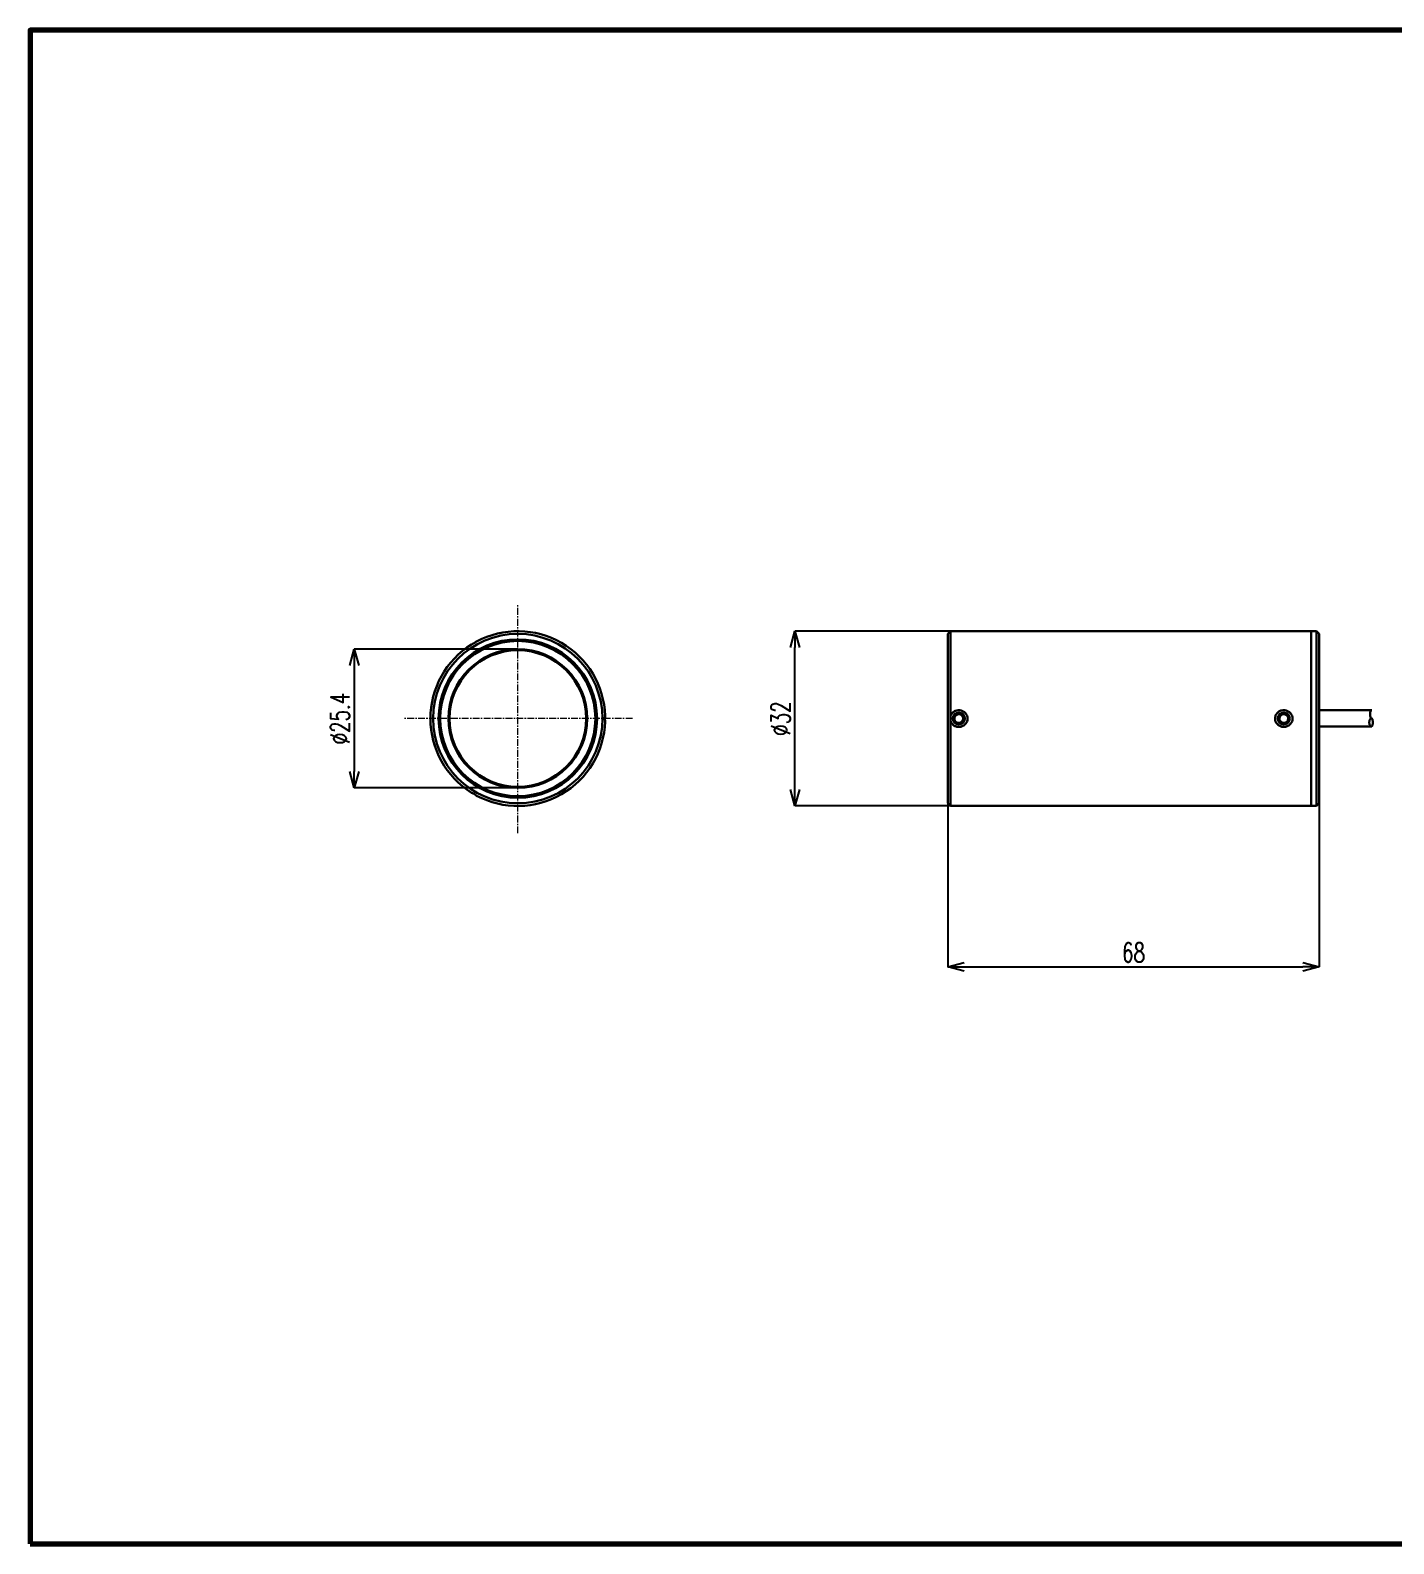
# Model space of a CAD drawing. Header units: millimetres. Extents: x 4 to 387, y 0 to 281.
# Drawn here: x 4 to 253.6, y 4 to 281 of the extents above; entities that cross this region are included whole.
import ezdxf

# ---------------------------------------------------------------- set-up
doc = ezdxf.new("R2010")
doc.units = ezdxf.units.MM
doc.linetypes.add('CENTER', pattern=[2, 1.25, -0.25, 0.25, -0.25])
doc.layers.get('0').update_dxf_attribs({"lineweight": 30})
doc.layers.get('Defpoints').update_dxf_attribs({"lineweight": 9})
doc.layers.add('2KD_寸法１', color=7, linetype='Continuous', lineweight=15)
doc.layers.add('AUX', color=7, linetype='Continuous', lineweight=40)
doc.styles.add('SLDTEXTSTYLE0', font='TXT', dxfattribs={"width": 0.7, "bigfont": 'bigfont'})
doc.dimstyles.new('SLDDIMSTYLE0', dxfattribs={"dimtxt": 3.5, "dimasz": 3, "dimexe": 0, "dimexo": 0.0625, "dimgap": 0.875, "dimtad": 3, "dimdec": 4, "dimrnd": 1e-09, "dimzin": 12, "dimdsep": 46, "dimtxsty": 'SLDTEXTSTYLE0', "dimblk1": 'OPEN30', "dimblk2": 'OPEN30', "dimsah": 1, "dimcen": 0.09, "dimadec": 0, "dimazin": 3, "dimtfac": 1, "dimtdec": 4, "dimtofl": 0, "dimtmove": 0, "dimatfit": 3, "dimldrblk": 'OPEN30', "dimfxl": 1, "dimfrac": 2, "dimtolj": 1, "dimtzin": 12, "dimarcsym": 0})
doc.dimstyles.new('SLDDIMSTYLE1', dxfattribs={"dimtxt": 3.5, "dimasz": 3, "dimexe": 0, "dimexo": 0.0625, "dimgap": 0.875, "dimtad": 3, "dimdec": 4, "dimrnd": 1e-09, "dimzin": 12, "dimdsep": 46, "dimtxsty": 'SLDTEXTSTYLE0', "dimblk1": 'OPEN30', "dimblk2": 'OPEN30', "dimsah": 1, "dimcen": 0.09, "dimadec": 0, "dimazin": 3, "dimtfac": 1, "dimtdec": 4, "dimtmove": 0, "dimatfit": 0, "dimldrblk": 'OPEN30', "dimfxl": 1, "dimfrac": 2, "dimtolj": 1, "dimtzin": 12, "dimarcsym": 0})

# ---------------------------------------------------------------- blocks, each defined once
blk = doc.blocks.new('_Open30')
at = {"lineweight": -2}
for p, q in [((-1, 0.26794919), (0, 0)), ((0, 0), (-1, -0.26794919)), ((0, 0), (-1, 0))]:
    blk.add_line(p, q, dxfattribs=at)
blk = doc.blocks.new('*D26')
at = {"layer": '2KD_寸法１', "color": 0, "lineweight": -2}
for p, q in [((172.4390570414873, 171.0243690169367), (144.0015570414873, 171.0243690169367)), ((144.0015570414873, 142.0243690169366), (144.0015570414873, 168.0243690169367)), ((172.4390570414873, 139.0243690169366), (144.0015570414873, 139.0243690169366))]:
    blk.add_line(p, q, dxfattribs=at)
at = {"layer": 'Defpoints', "color": 0}
for p in [(144.0015570414873, 171.0243690169367), (172.5015570414873, 171.0243690169367), (172.5015570414873, 139.0243690169366)]:
    blk.add_point(p, dxfattribs=at)
at = {"layer": '2KD_寸法１', "color": 0, "lineweight": -2, "xscale": 3, "yscale": 3, "zscale": 3}
for p, rotation in [((144.0015570414873, 171.0243690169367), 90), ((144.0015570414873, 139.0243690169366), 270)]:
    blk.add_blockref('_Open30', p, dxfattribs=dict(at, rotation=rotation))
at = {"layer": '2KD_寸法１', "color": 0, "insert": (139.6265570414873, 155.0243690169365), "char_height": 3.5, "attachment_point": 2, "rotation": 90, "style": 'SLDTEXTSTYLE0'}
blk.add_mtext('\\A1;%%c32', dxfattribs=at)
blk = doc.blocks.new('*D27')
at = {"layer": '2KD_寸法１', "color": 0, "lineweight": -2}
for p, q in [((172.0015570414874, 139.4618690169366), (172.0015570414874, 109.5938155585366)), ((240.0015570414875, 139.4618690169366), (240.0015570414875, 109.5938155585366)), ((175.0015570414874, 109.5938155585366), (237.0015570414875, 109.5938155585366))]:
    blk.add_line(p, q, dxfattribs=at)
at = {"layer": 'Defpoints', "color": 0}
for p in [(172.0015570414874, 139.5243690169366), (240.0015570414875, 139.5243690169366), (240.0015570414875, 109.5938155585366)]:
    blk.add_point(p, dxfattribs=at)
at = {"layer": '2KD_寸法１', "color": 0, "lineweight": -2, "xscale": 3, "yscale": 3, "zscale": 3, "rotation": 180}
blk.add_blockref('_Open30', (172.0015570414874, 109.5938155585366), dxfattribs=at)
at = {"layer": '2KD_寸法１', "color": 0, "lineweight": -2, "xscale": 3, "yscale": 3, "zscale": 3}
blk.add_blockref('_Open30', (240.0015570414875, 109.5938155585366), dxfattribs=at)
at = {"layer": '2KD_寸法１', "color": 0, "insert": (206.0015570414874, 113.9688155585366), "char_height": 3.5, "attachment_point": 2, "style": 'SLDTEXTSTYLE0'}
blk.add_mtext('\\A1;68', dxfattribs=at)
blk = doc.blocks.new('*D28')
at = {"layer": '2KD_寸法１', "color": 0, "lineweight": -2}
for p, q in [((93.19999578618737, 167.7243690169365), (63.33126508788739, 167.7243690169366)), ((63.33126508788739, 164.7243690169366), (63.33126508788739, 145.3243690169367)), ((93.19999578618737, 142.3243690169366), (63.33126508788738, 142.3243690169367))]:
    blk.add_line(p, q, dxfattribs=at)
at = {"layer": 'Defpoints', "color": 0}
for p in [(93.26249578618737, 167.7243690169365), (63.33126508788738, 142.3243690169367), (93.26249578618737, 142.3243690169366)]:
    blk.add_point(p, dxfattribs=at)
at = {"layer": '2KD_寸法１', "color": 0, "lineweight": -2, "xscale": 3, "yscale": 3, "zscale": 3}
for p, rotation in [((63.33126508788739, 167.7243690169366), 90), ((63.33126508788738, 142.3243690169367), 270)]:
    blk.add_blockref('_Open30', p, dxfattribs=dict(at, rotation=rotation))
at = {"layer": '2KD_寸法１', "color": 0, "insert": (58.95626508788736, 155.0243690169365), "char_height": 3.5, "attachment_point": 2, "rotation": 90, "style": 'SLDTEXTSTYLE0'}
blk.add_mtext('\\A1;%%c25.4', dxfattribs=at)
blk = doc.blocks.new('A$C10592C26')
for p, q in [((-6.496060173999993, 12.85150578370013), (-6.496329791800036, 12.85197284200015)), ((-7.88170099260003, -12.0515066559), (-7.881970144799991, -12.05197231719998))]:
    blk.add_line(p, q)
for radius in [15.5, 14.49999999999999, 14.40000000000001, 14.19999999999999, 12.69999999999999, 12.5]:
    blk.add_circle((0, 0), radius)
for radius, start, end in [(16.00000000000006, 1.901585363899905, 118.0984146360999), (15.99999999999998, 121.9015853638996, 238.0984146361003), (15.99999999999999, 241.9015853639001, 358.0984146361001)]:
    blk.add_arc((0, 0), radius, start, end)
for points, knots in [([(-8.455389179290705, 13.58331298580063), (-8.225543154348953, 13.68721800490815), (-7.898898538162185, 13.83488214264889), (-7.618803416956679, 14.05037803398014), (-7.535799406470217, 14.11423856516981)], [0, 0, 0, 0, 0.7036577783676182, 1, 1, 1, 1]), ([(15.9911885857569, 0.5309253570964927), (15.96624997440459, 0.279920413055919), (15.930808580966, -0.076794114914776), (15.97738579083359, -0.427111496707994), (15.9911885857569, -0.5309253359802995)], [0, 0, 0, 0, 0.7036577553159946, 1, 1, 1, 1]), ([(-7.535799406470217, -14.11423900971508), (-7.740706721571456, -13.9671385023085), (-8.031909703118131, -13.75808736949437), (-8.358582359407633, -13.62326579158599), (-8.455389179290705, -13.58331249902338)], [0, 0, 0, 0, 0.703658025796768, 1, 1, 1, 1])]:
    blk.add_open_spline(points, degree=3, knots=knots)
blk = doc.blocks.new('A$C6110122B')
for p, q in [((-32.99999982115, 0), (-33.50000083445002, -0.5000000818999979)), ((32.99999982115, 0), (-32.99999982115, 0)), ((-32.99999982115, 0), (-32.99999982115, -15.46907471489999)), ((34.00000184775001, 0), (32.99999982115, 0)), ((32.99999982115, -16.00000029430001), (32.99999982115, 0)), ((32.99999982115, 0), (32.99999982115, -31.99999965719991)), ((34.49999913574999, -0.5000000818999979), (34.00000184775001, 0)), ((34.00000184775001, -16.00000029430001), (34.00000184775001, 0)), ((-33.50000083445002, -16.00000029430001), (-33.50000083445002, -0.5000000818999979)), ((34.49999913574999, -0.5000000818999979), (34.49999913574999, -16.00000029430001)), ((-33.50000083445002, -31.50000050659997), (-33.50000083445002, -16.00000029430001)), ((-32.99999982115, -16.53092540799988), (-32.99999982115, -31.99999965719991)), ((32.99999982115, -31.99999965719991), (32.99999982115, -16.00000029430001)), ((34.00000184775001, -31.99999965719991), (34.00000184775001, -16.00000029430001)), ((44.09999913572678, -14.45000013329988), (34.49999913574999, -14.45000013329988)), ((34.49999913574999, -16.00000029430001), (34.49999913574999, -31.50000050659997)), ((44.09999913572678, -17.45000013329988), (34.49999913574999, -17.45000013329988)), ((-33.50000083445002, -31.50000050659997), (-32.99999982115, -31.99999965719991)), ((-32.99999982115, -31.99999965719991), (32.99999982115, -31.99999965719991)), ((32.99999982115, -31.99999965719991), (34.00000184775001, -31.99999965719991)), ((34.00000184775001, -31.99999965719991), (34.49999913574999, -31.50000050659997))]:
    blk.add_line(p, q)
for points in [[(44.04999913573838, -17.45000013329988), (44.01509913576878, -17.44720013329808), (43.98049913575508, -17.43860013329677), (43.94649913576997, -17.42450013329667), (43.91319913575997, -17.40480013329227), (43.88099913574403, -17.3797001332932), (43.84999913572678, -17.3495001332995), (43.82059913572724, -17.31440013329129), (43.7928991357505, -17.27450013330228), (43.76719913575217, -17.2303001332985), (43.74359913573711, -17.18210013329368), (43.72229913577306, -17.13010013329778), (43.70359913575807, -17.07500013329988), (43.68749913575, -17.01690013329069), (43.67409913575378, -16.9565001332885), (43.66359913577909, -16.89410013329319), (43.65609913577198, -16.83030013328968), (43.65149913572818, -16.76540013329219), (43.64999913577324, -16.70000013329988), (43.65149913572818, -16.63460013329319), (43.65609913577198, -16.56970013329578), (43.66359913577909, -16.50590013329219), (43.67409913575378, -16.44350013329688), (43.68749913575, -16.38310013329467), (43.70359913575807, -16.32500013329988), (43.72229913577306, -16.2699001333022), (43.74359913573711, -16.21790013329169), (43.76719913575217, -16.16970013330137), (43.7928991357505, -16.12550013329761), (43.82059913572724, -16.08560013329398), (43.84999913572678, -16.05050013330029), (43.88099913574403, -16.02030013329217), (43.91319913575997, -15.99520013329319), (43.94649913576997, -15.9755001332887), (43.98049913575508, -15.96140013328838), (44.01509913576878, -15.95280013330199), (44.04999913573838, -15.95000013329988)], [(44.04999913573838, -15.95000013329988), (44.00659913577253, -15.93860013329677), (43.96449913575188, -15.90480013329227), (43.92499913573849, -15.8495001332995), (43.88929913573078, -15.77460013329261), (43.85849913572299, -15.68210013329369), (43.83349913575798, -15.57500013329988), (43.81509913575709, -15.45650013328869), (43.80379913574429, -15.33030013328968), (43.79999913573835, -15.20000013329988), (43.80379913574429, -15.06980013330028), (43.81509913575709, -14.94350013329676), (43.83349913575798, -14.82500013329988), (43.85849913572299, -14.71790013329178), (43.88929913573078, -14.6255001332976), (43.92499913573849, -14.55050013330037), (43.96449913575188, -14.49530013329777), (44.00659913577253, -14.4614001332886), (44.04999913573838, -14.45000013329988)], [(44.04999913573838, -15.95000013329988), (44.0933991357626, -15.96140013328838), (44.13549913572487, -15.99530013329777), (44.17499913573847, -16.05050013330029), (44.210699135746, -16.12550013329761), (44.24149913575369, -16.21790013329169), (44.26649913577702, -16.32500013329988), (44.28489913577785, -16.44350013329688), (44.2961991357325, -16.56980013330027), (44.29999913573836, -16.70000013329988), (44.2961991357325, -16.83030013328968), (44.28489913577785, -16.9565001332885), (44.26649913577702, -17.07500013329988), (44.24149913575369, -17.18210013329368), (44.210699135746, -17.27460013329261), (44.17499913573847, -17.3495001332995), (44.13549913572487, -17.40480013329227), (44.0933991357626, -17.43860013329677), (44.04999913573838, -17.45000013329988)]]:
    blk.add_lwpolyline(points)
for centre in [(-31.49999938235001, -16.000000072), (28.00000061765019, -16.000000072)]:
    blk.add_circle(centre, 1.099999999999965)
for points, knots in [([(-32.99999982118413, -15.46907471490351), (-33.03026728850165, -15.72007965894409), (-33.0732817612178, -16.07679418691478), (-33.01675198265499, -16.427111568708), (-32.99999982118413, -16.5309254079803)], [0, 0, 0, 0, 0.7036577553159946, 1, 1, 1, 1]), ([(-32.99999982118413, -16.5309254079803), (-32.99611140810885, -16.54071398125418), (-32.93187200963914, -16.70242829678699), (-32.74562816717443, -16.99939830591), (-32.34564202392089, -17.32875428293786), (-31.84178677234348, -17.52209809178308), (-31.28507571184663, -17.54463678165169), (-30.77982829985649, -17.39220330128188), (-30.37269234148352, -17.11309232743451), (-30.0691772168729, -16.73944582702748), (-29.89416061388181, -16.26767907235201), (-29.89186053505492, -15.756665519139), (-30.0568538484463, -15.282515258893), (-30.36923796601761, -14.88247919273129), (-30.80699380591352, -14.592347544743), (-31.33412330226724, -14.45085961633708), (-31.8947024099958, -14.48749199827637), (-32.41218566327024, -14.7092014840743), (-32.799398577044, -15.05681433626859), (-32.94001918892381, -15.34580709374589), (-32.99999982118413, -15.46907471490351)], [0, 0, 0, 0, 0.0036326302339578, 0.0600136807924363, 0.1184370970135707, 0.1795613974546845, 0.2428432384970737, 0.3070443487013487, 0.3579437591438009, 0.4111033264656608, 0.4706980010639036, 0.5278182937660639, 0.5837758315401925, 0.6406642492122423, 0.6999459030081236, 0.7618698668326532, 0.825596740122949, 0.8897936700853465, 0.9529923440169265, 1, 1, 1, 1]), ([(-31.50000050663752, -15.20000025627459), (-31.58988071210115, -15.20883135023828), (-31.7696388210646, -15.22649331198869), (-32.00893025052091, -15.36416057858088), (-32.19102797551253, -15.567003591927), (-32.29529994536548, -15.8204983006276), (-32.3098889945654, -16.09368427713571), (-32.23332485770612, -16.35625569519257), (-32.074277655902, -16.57871609372128), (-31.85044419281411, -16.73617173815969), (-31.58701486167291, -16.81066054022861), (-31.31393240213653, -16.79376631390136), (-31.06194064940979, -16.68759425312549), (-30.85915267100072, -16.50403036741687), (-30.72843530188592, -16.26353906851548), (-30.684724404516, -15.99330324956938), (-30.7328363829979, -15.72411274705899), (-30.867243451381, -15.4856778370991), (-31.07284044841791, -15.30634128819838), (-31.29628455034771, -15.21297057263285), (-31.4430053913083, -15.20362905732759), (-31.50000050663752, -15.20000025627459)], [0, 0, 0, 0, 0.0536317139063938, 0.1072620542261899, 0.1609445230158485, 0.2146607668113684, 0.2683205967918468, 0.3219216793074161, 0.3755535422940487, 0.4292570444546627, 0.4829621910720091, 0.5365955253861286, 0.5901957968834975, 0.643853711236099, 0.6975695808150918, 0.7512537511457686, 0.8048659043801741, 0.8584781281119725, 0.9121619711638075, 0.9658784767656035, 1, 1, 1, 1]), ([(29.1014928370735, -17.10701826957319), (29.20709239963199, -16.99334691100588), (29.43120194093058, -16.75210693415269), (29.60308515718657, -16.27458100648428), (29.60980425478388, -15.76507519270569), (29.4469353379441, -15.2895595314948), (29.13687176911867, -14.88817611304279), (28.70091704211117, -14.59594749865778), (28.17466613816268, -14.45173490880736), (27.6147500861571, -14.4855963311152), (27.09343364094198, -14.7036007965026), (26.68275476402099, -15.07969142895229), (26.43595168420137, -15.5587585356086), (26.37292400469361, -16.07276757686438), (26.4837482058401, -16.5641340770581), (26.7486333267081, -16.99300216229488), (27.1469968677464, -17.32438106636829), (27.64985003472839, -17.52064903518459), (28.20448571734747, -17.54417925750221), (28.71689077405878, -17.40145147622817), (28.98350738129318, -17.19734237187188), (29.1014928370735, -17.10701826957319)], [0, 0, 0, 0, 0.0472753068627563, 0.1003304093225115, 0.1511731207983008, 0.2009523099629076, 0.2515315122142732, 0.3042269010542555, 0.3592779002978986, 0.4159498539262744, 0.4730598906392414, 0.5293038037809216, 0.5834282671176548, 0.6349658460019155, 0.6848839665462765, 0.7350199587133605, 0.7869540075748876, 0.8412902455075935, 0.8975599418139566, 0.9546673514429496, 1, 1, 1, 1]), ([(28.00000086426937, -15.20000025627459), (28.08987727144561, -15.20883055325387), (28.26962707527302, -15.22649085143038), (28.5089112068047, -15.36414322390567), (28.69101010305158, -15.56697460387718), (28.79529617242659, -15.8204626967935), (28.80989412092498, -16.09364426369859), (28.73334720984718, -16.35620282461238), (28.57433124931868, -16.57866550881678), (28.35051552590988, -16.736138239767), (28.0870929390327, -16.81065173152737), (27.8140172994157, -16.79378511812138), (27.5620301185852, -16.68764867300908), (27.35922610567318, -16.50412288771309), (27.22847444763822, -16.26365295020801), (27.18472529494028, -15.99342500993677), (27.2327959893272, -15.72424057663508), (27.36715070884077, -15.48579637841928), (27.572705947582, -15.30642822474459), (27.79617962501459, -15.21298751833888), (27.94295479066108, -15.20363516846727), (28.00000086426937, -15.20000025627459)], [0, 0, 0, 0, 0.0536288672619145, 0.1072559381563087, 0.1609377736487594, 0.2146557177007389, 0.2683138349678149, 0.3219099149679441, 0.3755382214799993, 0.4292428902732461, 0.4829491110263711, 0.5365792832310865, 0.590174435067314, 0.6438305038071634, 0.6975478491479083, 0.7512316991909987, 0.8048395762526018, 0.8584472887487846, 0.9121309197494696, 0.965848541217629, 1, 1, 1, 1])]:
    blk.add_open_spline(points, degree=3, knots=knots)

msp = doc.modelspace()

# ---------------------------------------------------------------- linework, layer by layer
at = {"layer": '2KD_寸法１', "color": 2, "linetype": 'CENTER'}
for p, q in [((93.26249578618737, 134.0243690169365), (93.26249578618737, 176.0243690169365)), ((114.2624957861873, 155.0243690169365), (72.26249578618737, 155.0243690169365))]:
    msp.add_line(p, q, dxfattribs=at)
at = {"layer": 'AUX', "lineweight": 70}
msp.add_lwpolyline([(3.999999758280865, 4.000000249163575), (386.9999997582809, 4.000000249163575), (386.9999997582809, 281.0000002491635), (3.999999758280865, 281.0000002491635)], close=True, dxfattribs=at)

# ---------------------------------------------------------------- block references
for name, p in [('A$C10592C26', (93.26249578618737, 155.0243690169365)), ('A$C6110122B', (205.5015564238373, 171.0243690889365))]:
    msp.add_blockref(name, p)

# ---------------------------------------------------------------- dimensions: what is measured, and where the dimension line sits
at = {"layer": '2KD_寸法１'}
for base, p1, p2, dimstyle, picture, middle in [((144.0015570414873, 171.0243690169367), (172.5015570414873, 139.0243690169366), (172.5015570414873, 171.0243690169367), 'SLDDIMSTYLE0', '*D26', (144.0015570414873, 155.0243690169365)), ((63.33126508788738, 142.3243690169367), (93.26249578618737, 167.7243690169365), (93.26249578618737, 142.3243690169366), 'SLDDIMSTYLE1', '*D28', (63.33126508788736, 155.0243690169365))]:
    dim = msp.add_linear_dim(base=base, p1=p1, p2=p2, angle=90, text='%%c<>', dimstyle=dimstyle, dxfattribs=at)
    dim.commit()
    dim.dimension.update_dxf_attribs({"geometry": picture, "text_midpoint": middle, "dimtype": 160})
dim = msp.add_linear_dim(base=(240.0015570414875, 109.5938155585366), p1=(172.0015570414874, 139.5243690169366), p2=(240.0015570414875, 139.5243690169366), dimstyle='SLDDIMSTYLE0', dxfattribs=at)
dim.commit()
dim.dimension.update_dxf_attribs({"geometry": '*D27', "text_midpoint": (206.0015570414874, 109.5938155585366), "dimtype": 160})

doc.saveas('drawing.dxf')
